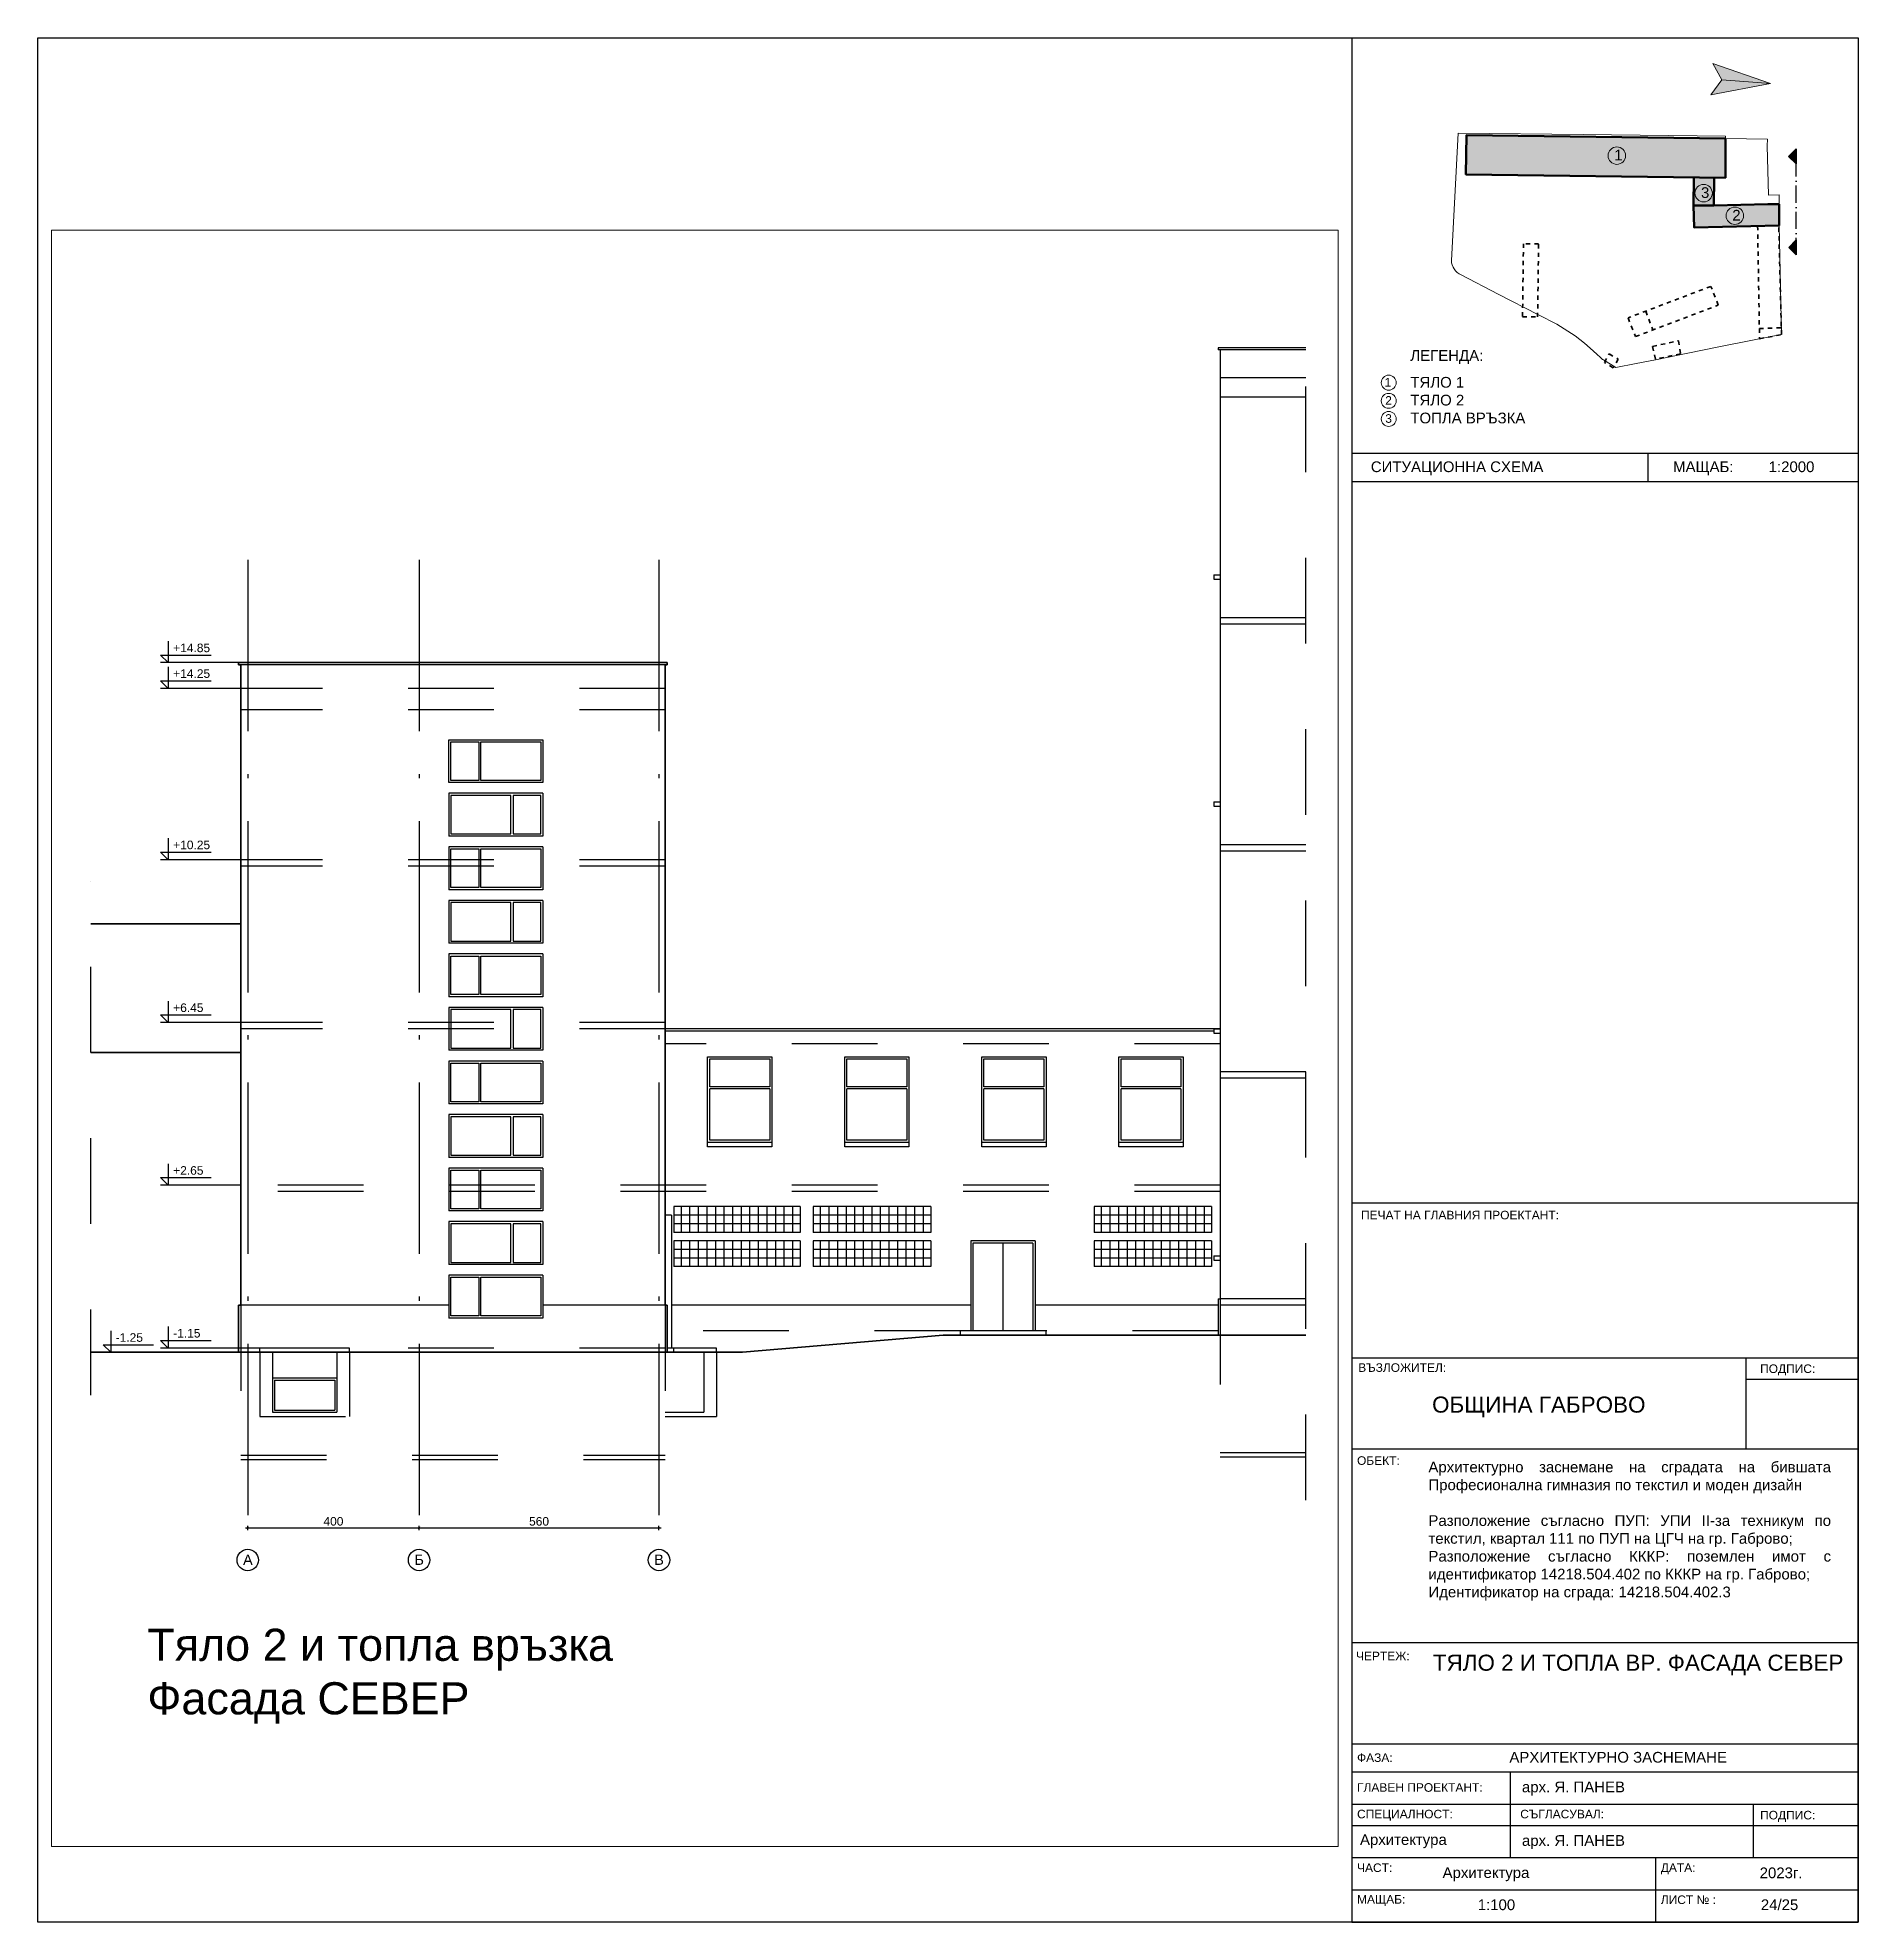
# Paper-space layout 'Т2 ФАС СЕВЕР' of a CAD drawing. Header units: inches. Extents: x 20 to 445, y 5 to 445.
# The model-space entities are those that its viewports show. They can reach past a viewport. Long polylines and large blocks are cut down to what shows.
import ezdxf

# ---------------------------------------------------------------- set-up
doc = ezdxf.new("R2010")
doc.units = ezdxf.units.IN
doc.header["$MEASUREMENT"] = 0
doc.linetypes.add('DashDot', pattern=[0.6, 0.4, -0.1, 0, -0.1])
doc.linetypes.add('Hidden', pattern=[0.4, 0.2, -0.2])
for name, color, linetype, lineweight in [('Линия на разрез', 252, 'DashDot', 25), ('Надписи коти външни', 252, 'Continuous', 25), ('Надписи нива', 252, 'Continuous', 25), ('Надписи Оси', 252, 'Continuous', 25), ('Оси', 252, 'DashDot', 25), ('Ситуация дебела линия', 7, 'Continuous', 70), ('Ситуация имот', 7, 'Continuous', 20), ('Ситуация тънка линия', 7, 'Continuous', 35), ('Фасади Разрези дебело', 7, 'Continuous', 35), ('Фасади Разрези пунктир', 253, 'Hidden', 25), ('Фасади Разрези средно', 252, 'Continuous', 30), ('Фасади Разрези тънко', 253, 'Continuous', 25)]:
    doc.layers.add(name, color=color, linetype=linetype, lineweight=lineweight)
doc.layers.add('Ситуация щрих', color=7, linetype='Continuous', lineweight=18, true_color=0xdbdbdb, transparency=0.25)
doc.styles.add('Arial Regular', font='arial.ttf')
doc.styles.get("Standard").update_dxf_attribs({"font": 'arial.ttf'})
doc.dimstyles.new('Annotative', dxfattribs={"dimscale": 0, "dimtxt": 20, "dimasz": 5, "dimexe": 5, "dimexo": 5, "dimgap": 5, "dimtad": 1, "dimdec": 0, "dimzin": 0, "dimdsep": 46, "dimtxsty": 'Standard', "dimblk": 'ARCHTICK', "dimcen": 5, "dimdle": 5, "dimadec": 0, "dimazin": 0, "dimtfac": 1, "dimtdec": 0, "dimtofl": 0, "dimtmove": 0, "dimatfit": 3, "dimldrblk": 'ARCHTICK', "dimfxl": 5, "dimfxlon": 1, "dimtolj": 1, "dimtzin": 0, "dimarcsym": 1})

# ---------------------------------------------------------------- blocks, each defined once
blk = doc.blocks.new('_ArchTick')
at = {"color": 0, "linetype": 'ByBlock', "const_width": 0.15}
blk.add_lwpolyline([(-0.5, -0.5), (0.5, 0.5)], dxfattribs=at)
blk = doc.blocks.new('*D7075')
at = {"layer": 'Defpoints', "color": 0, "ltscale": 10, "transparency": 16777216}
for p in [(32036.7, 18090.9), (31636.7, 18040.9), (32036.7, 18040.9)]:
    blk.add_point(p, dxfattribs=at)
at = {"layer": 'Надписи коти външни', "color": 0, "lineweight": -2, "ltscale": 10, "transparency": 16777216}
for p, q in [((31631.7, 18090.9), (32041.7, 18090.9)), ((31636.7, 18085.9), (31636.7, 18095.9)), ((32036.7, 18085.9), (32036.7, 18095.9))]:
    blk.add_line(p, q, dxfattribs=at)
at = {"layer": 'Надписи коти външни', "color": 0, "lineweight": -2, "ltscale": 10, "transparency": 16777216, "xscale": 5, "yscale": 5, "zscale": 5, "rotation": 180}
blk.add_blockref('_ArchTick', (31636.7, 18090.9), dxfattribs=at)
at = {"layer": 'Надписи коти външни', "color": 0, "lineweight": -2, "ltscale": 10, "transparency": 16777216, "xscale": 5, "yscale": 5, "zscale": 5}
blk.add_blockref('_ArchTick', (32036.7, 18090.9), dxfattribs=at)
at = {"layer": 'Надписи коти външни', "color": 0, "ltscale": 10, "transparency": 16777216, "insert": (31836.7, 18106.1), "char_height": 20, "attachment_point": 5}
blk.add_mtext('\\A1;400', dxfattribs=at)
blk = doc.blocks.new('*D7076')
at = {"layer": 'Defpoints', "color": 0, "ltscale": 10, "transparency": 16777216}
for p in [(32596.7, 18090.9), (32036.7, 18040.9), (32596.7, 18040.9)]:
    blk.add_point(p, dxfattribs=at)
at = {"layer": 'Надписи коти външни', "color": 0, "lineweight": -2, "ltscale": 10, "transparency": 16777216}
for p, q in [((32031.7, 18090.9), (32601.7, 18090.9)), ((32036.7, 18085.9), (32036.7, 18095.9)), ((32596.7, 18085.9), (32596.7, 18095.9))]:
    blk.add_line(p, q, dxfattribs=at)
at = {"layer": 'Надписи коти външни', "color": 0, "lineweight": -2, "ltscale": 10, "transparency": 16777216, "xscale": 5, "yscale": 5, "zscale": 5, "rotation": 180}
blk.add_blockref('_ArchTick', (32036.7, 18090.9), dxfattribs=at)
at = {"layer": 'Надписи коти външни', "color": 0, "lineweight": -2, "ltscale": 10, "transparency": 16777216, "xscale": 5, "yscale": 5, "zscale": 5}
blk.add_blockref('_ArchTick', (32596.7, 18090.9), dxfattribs=at)
at = {"layer": 'Надписи коти външни', "color": 0, "ltscale": 10, "transparency": 16777216, "insert": (32316.7, 18106.1), "char_height": 20, "attachment_point": 5}
blk.add_mtext('\\A1;560', dxfattribs=at)

msp = doc.modelspace()

# ---------------------------------------------------------------- linework, layer by layer
at = {"layer": 'Надписи нива', "ltscale": 10}
for p, q in [((31450.9, 20160.9), (31450.9, 20110.9)), ((31433.2, 20128.6), (31550.9, 20128.6)), ((31450.9, 20110.9), (31433.2, 20128.6)), ((31433.2, 20068.6), (31550.9, 20068.6)), ((31450.9, 20050.9), (31433.2, 20068.6)), ((31450.9, 20100.9), (31450.9, 20050.9)), ((31433.2, 19668.6), (31550.9, 19668.6)), ((31450.9, 19650.9), (31433.2, 19668.6)), ((31450.9, 19700.9), (31450.9, 19650.9)), ((31450.9, 19320.9), (31450.9, 19270.9)), ((31433.2, 19288.6), (31550.9, 19288.6)), ((31450.9, 19270.9), (31433.2, 19288.6)), ((31450.9, 18940.9), (31450.9, 18890.9)), ((31433.2, 18908.6), (31550.9, 18908.6)), ((31450.9, 18890.9), (31433.2, 18908.6)), ((31316.7, 18550.9), (31316.7, 18500.9)), ((31433.2, 18528.6), (31550.9, 18528.6)), ((31450.9, 18510.9), (31433.2, 18528.6)), ((31450.9, 18560.9), (31450.9, 18510.9)), ((31299, 18518.6), (31416.7, 18518.6)), ((31316.7, 18500.9), (31299, 18518.6))]:
    msp.add_line(p, q, dxfattribs=at)
at = {"layer": 'Надписи нива', "linetype": 'Hidden', "ltscale": 10}
for p, q in [((31620.2, 20110.9), (31433.2, 20110.9)), ((31620.2, 20050.9), (31433.2, 20050.9)), ((31620.2, 19650.9), (31433.2, 19650.9)), ((31620.2, 19270.9), (31433.2, 19270.9)), ((31620.2, 18890.9), (31433.2, 18890.9)), ((31620.2, 18510.9), (31433.2, 18510.9))]:
    msp.add_line(p, q, dxfattribs=at)
at = {"layer": 'Надписи Оси', "ltscale": 50}
for centre in [(31636.7, 18015.9), (32036.7, 18015.9), (32596.7, 18015.9)]:
    msp.add_circle(centre, 25, dxfattribs=at)
at = {"layer": 'Оси', "ltscale": 10}
for p, q in [((31636.7, 20350.9), (31636.7, 18040.9)), ((32036.7, 20350.9), (32036.7, 18040.9)), ((32596.7, 20350.9), (32596.7, 18040.9))]:
    msp.add_line(p, q, dxfattribs=at)
at = {"layer": 'Фасади Разрези дебело', "ltscale": 10, "extrusion": (1.22465e-16, 1, -2.22045e-16)}
for p, q in [((32616, 20110.9), (31615.2, 20110.9)), ((34106.9, 18540.9), (33260.3, 18540.9))]:
    msp.add_line(p, q, dxfattribs=at)
at = {"layer": 'Фасади Разрези дебело', "ltscale": 10}
for p, q in [((31615.2, 20110.9), (31615.2, 20105.9)), ((32616, 20110.9), (32616, 20105.9)), ((31620.2, 20105.9), (31615.2, 20105.9)), ((31620.2, 20105.9), (31620.2, 18610.9)), ((32611, 20105.9), (32611, 18610.9)), ((32611, 20105.9), (32616, 20105.9)), ((31615.2, 18610.9), (31615.2, 18500.9)), ((31620.2, 18610.9), (31615.2, 18610.9)), ((32611, 18610.9), (32616, 18610.9)), ((32616, 18610.9), (32616, 18500.9)), ((32791.6, 18500.9), (33260.3, 18540.9))]:
    msp.add_line(p, q, dxfattribs=at)
at = {"layer": 'Фасади Разрези дебело', "ltscale": 10, "extrusion": (-1.2091e-15, 1, -2.22045e-16)}
for p, q in [((31620.2, 19500.9), (31270.2, 19500.9)), ((31620.2, 19200.9), (31270.2, 19200.9)), ((32791.6, 18500.9), (31270.2, 18500.9))]:
    msp.add_line(p, q, dxfattribs=at)
at = {"layer": 'Фасади Разрези пунктир', "ltscale": 10}
for p, q in [((34106.9, 18155.9), (34106.9, 20945.9)), ((31270.2, 18400.9), (31270.2, 19600.9)), ((33906.9, 18625.9), (33906.9, 18255.9)), ((31620.2, 18610.9), (31620.2, 18250.9)), ((32611, 18610.9), (32611, 18250.9)), ((31664.5, 18500.9), (31664.5, 18350.9)), ((31694.2, 18500.9), (31694.2, 18360.9)), ((31844.8, 18500.9), (31844.8, 18360.9)), ((31874.5, 18500.9), (31874.5, 18350.9)), ((32701, 18500.9), (32701, 18360.9)), ((32730.7, 18500.9), (32730.7, 18350.9)), ((31699.2, 18435.9), (31699.2, 18365.9)), ((31839.8, 18435.9), (31839.8, 18365.9))]:
    msp.add_line(p, q, dxfattribs=at)
at = {"layer": 'Фасади Разрези пунктир', "ltscale": 10, "extrusion": (-1.2091e-15, 1, -2.22045e-16)}
for p, q in [((34106.9, 20775.9), (33906.9, 20775.9)), ((34106.9, 20730.9), (33906.9, 20730.9)), ((34106.9, 20215.9), (33906.9, 20215.9)), ((34106.9, 20200.9), (33906.9, 20200.9)), ((34106.9, 19685.9), (33906.9, 19685.9)), ((34106.9, 19670.9), (33906.9, 19670.9)), ((34106.9, 19155.9), (33906.9, 19155.9)), ((34106.9, 19140.9), (33906.9, 19140.9)), ((34106.9, 18625.9), (33906.9, 18625.9)), ((34106.9, 18610.9), (33906.9, 18610.9)), ((34106.9, 18265.9), (33906.9, 18265.9)), ((34106.9, 18255.9), (33906.9, 18255.9))]:
    msp.add_line(p, q, dxfattribs=at)
at = {"layer": 'Фасади Разрези пунктир', "ltscale": 10, "extrusion": (1.22465e-16, 1, -2.22045e-16)}
for p, q in [((32611, 20050.9), (31620.2, 20050.9)), ((32611, 20000.9), (31620.2, 20000.9)), ((32611, 19650.9), (31620.2, 19650.9)), ((32611, 19635.9), (31620.2, 19635.9)), ((32611, 19270.9), (31620.2, 19270.9)), ((32611, 19255.9), (31620.2, 19255.9)), ((33906.9, 19220.9), (32611, 19220.9)), ((33906.9, 18890.9), (31620.2, 18890.9)), ((33906.9, 18875.9), (31620.2, 18875.9)), ((33299.5, 18550.9), (32616, 18550.9)), ((33901.9, 18550.9), (33499.5, 18550.9)), ((31664.5, 18510.9), (31620.2, 18510.9)), ((32611, 18510.9), (31874.5, 18510.9))]:
    msp.add_line(p, q, dxfattribs=at)
at = {"layer": 'Фасади Разрези пунктир', "ltscale": 10, "extrusion": (7.84095e-16, 1, -2.22045e-16)}
for p, q in [((31694.2, 18440.9), (31844.8, 18440.9)), ((31699.2, 18435.9), (31839.8, 18435.9)), ((31664.5, 18350.9), (31874.5, 18350.9)), ((31694.2, 18360.9), (31844.8, 18360.9)), ((31699.2, 18365.9), (31839.8, 18365.9)), ((32611, 18360.9), (32701, 18360.9)), ((32611, 18350.9), (32730.7, 18350.9))]:
    msp.add_line(p, q, dxfattribs=at)
at = {"layer": 'Фасади Разрези пунктир', "ltscale": 10, "extrusion": (-1.22465e-16, 1, -2.22045e-16)}
for p, q in [((31620.2, 18260.9), (32611, 18260.9)), ((31620.2, 18250.9), (32611, 18250.9))]:
    msp.add_line(p, q, dxfattribs=at)
at = {"layer": 'Фасади Разрези средно', "ltscale": 10, "extrusion": (-1.2091e-15, 1, -2.22045e-16)}
for p, q in [((34106.9, 20845.9), (33901.9, 20845.9)), ((32626, 18820.9), (32611, 18820.9))]:
    msp.add_line(p, q, dxfattribs=at)
at = {"layer": 'Фасади Разрези средно', "ltscale": 10}
for p, q in [((33901.9, 20845.9), (33901.9, 20840.9)), ((33906.9, 20840.9), (33901.9, 20840.9)), ((33906.9, 20840.9), (33906.9, 18625.9)), ((32626, 18820.9), (32626, 18510.9)), ((33901.9, 18625.9), (33901.9, 18540.9)), ((33901.9, 18625.9), (33906.9, 18625.9))]:
    msp.add_line(p, q, dxfattribs=at)
at = {"layer": 'Фасади Разрези средно', "ltscale": 10, "extrusion": (1.22465e-16, 1, -2.22045e-16)}
msp.add_line((33906.9, 19255.9), (32611, 19255.9), dxfattribs=at)
at = {"layer": 'Фасади Разрези тънко', "ltscale": 10, "extrusion": (-1.2091e-15, 1, -2.22045e-16)}
for p, q in [((34106.9, 20840.9), (33906.9, 20840.9)), ((32926.3, 18840.9), (32631.3, 18840.9)), ((33231.3, 18840.9), (32956.3, 18840.9)), ((33886.9, 18840.9), (33612.3, 18840.9)), ((32926.3, 18820.9), (32631.3, 18820.9)), ((32926.3, 18800.9), (32631.3, 18800.9)), ((33231.3, 18820.9), (32956.3, 18820.9)), ((33231.3, 18800.9), (32956.3, 18800.9)), ((33886.9, 18820.9), (33612.3, 18820.9)), ((33886.9, 18800.9), (33612.3, 18800.9)), ((32926.3, 18780.9), (32631.3, 18780.9)), ((32926.3, 18760.9), (32631.3, 18760.9)), ((33231.3, 18780.9), (32956.3, 18780.9)), ((33231.3, 18760.9), (32956.3, 18760.9)), ((33474.5, 18760.9), (33324.5, 18760.9)), ((33469.5, 18755.9), (33329.5, 18755.9)), ((33886.9, 18780.9), (33612.3, 18780.9)), ((33886.9, 18760.9), (33612.3, 18760.9)), ((32926.3, 18740.9), (32631.3, 18740.9)), ((32926.3, 18720.9), (32631.3, 18720.9)), ((32926.3, 18700.9), (32631.3, 18700.9)), ((33231.3, 18740.9), (32956.3, 18740.9)), ((33231.3, 18720.9), (32956.3, 18720.9)), ((33231.3, 18700.9), (32956.3, 18700.9)), ((33886.9, 18740.9), (33612.3, 18740.9)), ((33886.9, 18720.9), (33612.3, 18720.9)), ((33886.9, 18700.9), (33612.3, 18700.9)), ((32105.9, 18610.9), (31620.2, 18610.9)), ((32611, 18610.9), (32325.9, 18610.9)), ((33324.5, 18610.9), (32626, 18610.9)), ((33901.9, 18610.9), (33474.5, 18610.9)), ((33499.5, 18550.9), (33299.5, 18550.9)), ((31874.5, 18510.9), (31664.5, 18510.9)), ((32730.7, 18510.9), (32616, 18510.9))]:
    msp.add_line(p, q, dxfattribs=at)
at = {"layer": 'Фасади Разрези тънко', "ltscale": 10, "extrusion": (-1.7544e-13, 1, -2.22045e-16)}
for p, q in [((33891.9, 20315.9), (33906.9, 20315.9)), ((33891.9, 20305.9), (33906.9, 20305.9)), ((33891.9, 19785.9), (33906.9, 19785.9)), ((33891.9, 19775.9), (33906.9, 19775.9)), ((33891.9, 19255.9), (33906.9, 19255.9)), ((33891.9, 19245.9), (33906.9, 19245.9)), ((33891.9, 18725.9), (33906.9, 18725.9)), ((33891.9, 18715.9), (33906.9, 18715.9))]:
    msp.add_line(p, q, dxfattribs=at)
at = {"layer": 'Фасади Разрези тънко', "ltscale": 10}
for p, q in [((33891.9, 20315.9), (33891.9, 20305.9)), ((32105.9, 19805.9), (32105.9, 19705.9)), ((32325.9, 19805.9), (32325.9, 19705.9)), ((33891.9, 19785.9), (33891.9, 19775.9)), ((32105.9, 19680.9), (32105.9, 19580.9)), ((32325.9, 19680.9), (32325.9, 19580.9)), ((32105.9, 19555.9), (32105.9, 19455.9)), ((32325.9, 19555.9), (32325.9, 19455.9)), ((32105.9, 19430.9), (32105.9, 19330.9)), ((32325.9, 19430.9), (32325.9, 19330.9)), ((32105.9, 19305.9), (32105.9, 19205.9)), ((32325.9, 19305.9), (32325.9, 19205.9)), ((33891.9, 19255.9), (33891.9, 19245.9)), ((32710.3, 19190.9), (32860.3, 19190.9)), ((32710.3, 18990.9), (32710.3, 19190.9)), ((32715.3, 19185.9), (32855.3, 19185.9)), ((32715.3, 19120.9), (32715.3, 19185.9)), ((32855.3, 19185.9), (32855.3, 19120.9)), ((32860.3, 19190.9), (32860.3, 18990.9)), ((33030.3, 19190.9), (33180.3, 19190.9)), ((33030.3, 18990.9), (33030.3, 19190.9)), ((33035.3, 19185.9), (33175.3, 19185.9)), ((33035.3, 19120.9), (33035.3, 19185.9)), ((33175.3, 19185.9), (33175.3, 19120.9)), ((33180.3, 19190.9), (33180.3, 18990.9)), ((33350.3, 19190.9), (33500.3, 19190.9)), ((33350.3, 18990.9), (33350.3, 19190.9)), ((33355.3, 19185.9), (33495.3, 19185.9)), ((33355.3, 19120.9), (33355.3, 19185.9)), ((33495.3, 19185.9), (33495.3, 19120.9)), ((33500.3, 19190.9), (33500.3, 18990.9)), ((33670.3, 19190.9), (33820.3, 19190.9)), ((33670.3, 18990.9), (33670.3, 19190.9)), ((33675.3, 19185.9), (33815.3, 19185.9)), ((33675.3, 19120.9), (33675.3, 19185.9)), ((33815.3, 19185.9), (33815.3, 19120.9)), ((33820.3, 19190.9), (33820.3, 18990.9)), ((32105.9, 19180.9), (32105.9, 19080.9)), ((32325.9, 19180.9), (32325.9, 19080.9)), ((32855.3, 19120.9), (32715.3, 19120.9)), ((32855.3, 19115.9), (32715.3, 19115.9)), ((32715.3, 18995.9), (32715.3, 19115.9)), ((32855.3, 19115.9), (32855.3, 18995.9)), ((33175.3, 19120.9), (33035.3, 19120.9)), ((33175.3, 19115.9), (33035.3, 19115.9)), ((33035.3, 18995.9), (33035.3, 19115.9)), ((33175.3, 19115.9), (33175.3, 18995.9)), ((33495.3, 19120.9), (33355.3, 19120.9)), ((33495.3, 19115.9), (33355.3, 19115.9)), ((33355.3, 18995.9), (33355.3, 19115.9)), ((33495.3, 19115.9), (33495.3, 18995.9)), ((33815.3, 19120.9), (33675.3, 19120.9)), ((33815.3, 19115.9), (33675.3, 19115.9)), ((33675.3, 18995.9), (33675.3, 19115.9)), ((33815.3, 19115.9), (33815.3, 18995.9)), ((32105.9, 19055.9), (32105.9, 18955.9)), ((32325.9, 19055.9), (32325.9, 18955.9)), ((32860.3, 18990.9), (32710.3, 18990.9)), ((32710.3, 18980.9), (32710.3, 18990.9)), ((32860.3, 18980.9), (32710.3, 18980.9)), ((32855.3, 18995.9), (32715.3, 18995.9)), ((32860.3, 18990.9), (32860.3, 18980.9)), ((33180.3, 18990.9), (33030.3, 18990.9)), ((33030.3, 18980.9), (33030.3, 18990.9)), ((33180.3, 18980.9), (33030.3, 18980.9)), ((33175.3, 18995.9), (33035.3, 18995.9)), ((33180.3, 18990.9), (33180.3, 18980.9)), ((33500.3, 18990.9), (33350.3, 18990.9)), ((33350.3, 18980.9), (33350.3, 18990.9)), ((33500.3, 18980.9), (33350.3, 18980.9)), ((33495.3, 18995.9), (33355.3, 18995.9)), ((33500.3, 18990.9), (33500.3, 18980.9)), ((33820.3, 18990.9), (33670.3, 18990.9)), ((33670.3, 18980.9), (33670.3, 18990.9)), ((33820.3, 18980.9), (33670.3, 18980.9)), ((33815.3, 18995.9), (33675.3, 18995.9)), ((33820.3, 18990.9), (33820.3, 18980.9)), ((32105.9, 18930.9), (32105.9, 18830.9)), ((32325.9, 18930.9), (32325.9, 18830.9)), ((32631.3, 18840.9), (32631.3, 18780.9)), ((32648.3, 18840.9), (32648.3, 18780.9)), ((32668.3, 18840.9), (32668.3, 18780.9)), ((32688.3, 18840.9), (32688.3, 18780.9)), ((32708.3, 18840.9), (32708.3, 18780.9)), ((32728.3, 18840.9), (32728.3, 18780.9)), ((32748.3, 18840.9), (32748.3, 18780.9)), ((32768.3, 18840.9), (32768.3, 18780.9)), ((32788.3, 18840.9), (32788.3, 18780.9)), ((32808.3, 18840.9), (32808.3, 18780.9)), ((32828.3, 18840.9), (32828.3, 18780.9)), ((32848.3, 18840.9), (32848.3, 18780.9)), ((32868.3, 18840.9), (32868.3, 18780.9)), ((32888.3, 18840.9), (32888.3, 18780.9)), ((32908.3, 18840.9), (32908.3, 18780.9)), ((32926.3, 18840.9), (32926.3, 18780.9)), ((32956.3, 18840.9), (32956.3, 18780.9)), ((32973.3, 18840.9), (32973.3, 18780.9)), ((32993.3, 18840.9), (32993.3, 18780.9)), ((33013.3, 18840.9), (33013.3, 18780.9)), ((33033.3, 18840.9), (33033.3, 18780.9)), ((33053.3, 18840.9), (33053.3, 18780.9)), ((33073.3, 18840.9), (33073.3, 18780.9)), ((33093.3, 18840.9), (33093.3, 18780.9)), ((33113.3, 18840.9), (33113.3, 18780.9)), ((33133.3, 18840.9), (33133.3, 18780.9)), ((33153.3, 18840.9), (33153.3, 18780.9)), ((33173.3, 18840.9), (33173.3, 18780.9)), ((33193.3, 18840.9), (33193.3, 18780.9)), ((33213.3, 18840.9), (33213.3, 18780.9)), ((33231.3, 18840.9), (33231.3, 18780.9)), ((33612.3, 18840.9), (33612.3, 18780.9)), ((33629.3, 18840.9), (33629.3, 18780.9)), ((33649.3, 18840.9), (33649.3, 18780.9)), ((33669.3, 18840.9), (33669.3, 18780.9)), ((33689.3, 18840.9), (33689.3, 18780.9)), ((33709.3, 18840.9), (33709.3, 18780.9)), ((33729.3, 18840.9), (33729.3, 18780.9)), ((33749.3, 18840.9), (33749.3, 18780.9)), ((33769.3, 18840.9), (33769.3, 18780.9)), ((33789.3, 18840.9), (33789.3, 18780.9)), ((33809.3, 18840.9), (33809.3, 18780.9)), ((33829.3, 18840.9), (33829.3, 18780.9)), ((33849.3, 18840.9), (33849.3, 18780.9)), ((33869.3, 18840.9), (33869.3, 18780.9)), ((33886.9, 18840.9), (33886.9, 18780.9)), ((32105.9, 18805.9), (32105.9, 18705.9)), ((32325.9, 18805.9), (32325.9, 18705.9)), ((32631.3, 18760.9), (32631.3, 18700.9)), ((32648.3, 18760.9), (32648.3, 18700.9)), ((32668.3, 18760.9), (32668.3, 18700.9)), ((32688.3, 18760.9), (32688.3, 18700.9)), ((32708.3, 18760.9), (32708.3, 18700.9)), ((32728.3, 18760.9), (32728.3, 18700.9)), ((32748.3, 18760.9), (32748.3, 18700.9)), ((32768.3, 18760.9), (32768.3, 18700.9)), ((32788.3, 18760.9), (32788.3, 18700.9)), ((32808.3, 18760.9), (32808.3, 18700.9)), ((32828.3, 18760.9), (32828.3, 18700.9)), ((32848.3, 18760.9), (32848.3, 18700.9)), ((32868.3, 18760.9), (32868.3, 18700.9)), ((32888.3, 18760.9), (32888.3, 18700.9)), ((32908.3, 18760.9), (32908.3, 18700.9)), ((32926.3, 18760.9), (32926.3, 18700.9)), ((32956.3, 18760.9), (32956.3, 18700.9)), ((32973.3, 18760.9), (32973.3, 18700.9)), ((32993.3, 18760.9), (32993.3, 18700.9)), ((33013.3, 18760.9), (33013.3, 18700.9)), ((33033.3, 18760.9), (33033.3, 18700.9)), ((33053.3, 18760.9), (33053.3, 18700.9)), ((33073.3, 18760.9), (33073.3, 18700.9)), ((33093.3, 18760.9), (33093.3, 18700.9)), ((33113.3, 18760.9), (33113.3, 18700.9)), ((33133.3, 18760.9), (33133.3, 18700.9)), ((33153.3, 18760.9), (33153.3, 18700.9)), ((33173.3, 18760.9), (33173.3, 18700.9)), ((33193.3, 18760.9), (33193.3, 18700.9)), ((33213.3, 18760.9), (33213.3, 18700.9)), ((33231.3, 18760.9), (33231.3, 18700.9)), ((33324.5, 18760.9), (33324.5, 18550.9)), ((33329.5, 18755.9), (33329.5, 18550.9)), ((33399.5, 18755.9), (33399.5, 18550.9)), ((33469.5, 18755.9), (33469.5, 18550.9)), ((33474.5, 18760.9), (33474.5, 18550.9)), ((33612.3, 18760.9), (33612.3, 18700.9)), ((33629.3, 18760.9), (33629.3, 18700.9)), ((33649.3, 18760.9), (33649.3, 18700.9)), ((33669.3, 18760.9), (33669.3, 18700.9)), ((33689.3, 18760.9), (33689.3, 18700.9)), ((33709.3, 18760.9), (33709.3, 18700.9)), ((33729.3, 18760.9), (33729.3, 18700.9)), ((33749.3, 18760.9), (33749.3, 18700.9)), ((33769.3, 18760.9), (33769.3, 18700.9)), ((33789.3, 18760.9), (33789.3, 18700.9)), ((33809.3, 18760.9), (33809.3, 18700.9)), ((33829.3, 18760.9), (33829.3, 18700.9)), ((33849.3, 18760.9), (33849.3, 18700.9)), ((33869.3, 18760.9), (33869.3, 18700.9)), ((33886.9, 18760.9), (33886.9, 18700.9)), ((33891.9, 18725.9), (33891.9, 18715.9)), ((32105.9, 18680.9), (32105.9, 18580.9)), ((32325.9, 18680.9), (32325.9, 18580.9)), ((33299.5, 18550.9), (33299.5, 18540.9)), ((33499.5, 18550.9), (33499.5, 18540.9)), ((31664.5, 18500.9), (31664.5, 18510.9)), ((31874.5, 18500.9), (31874.5, 18510.9)), ((32631, 18500.9), (32631, 18510.9)), ((32730.7, 18500.9), (32730.7, 18510.9))]:
    msp.add_line(p, q, dxfattribs=at)
at = {"layer": 'Фасади Разрези тънко', "ltscale": 10, "extrusion": (1.22465e-16, 1, -2.22045e-16)}
for p, q in [((32611, 20105.9), (31620.2, 20105.9)), ((32325.9, 19805.9), (32105.9, 19805.9)), ((32325.9, 19705.9), (32105.9, 19705.9)), ((32325.9, 19680.9), (32105.9, 19680.9)), ((32325.9, 19580.9), (32105.9, 19580.9)), ((32325.9, 19555.9), (32105.9, 19555.9)), ((32325.9, 19455.9), (32105.9, 19455.9)), ((32325.9, 19430.9), (32105.9, 19430.9)), ((32325.9, 19330.9), (32105.9, 19330.9)), ((32325.9, 19305.9), (32105.9, 19305.9)), ((33891.9, 19250.9), (32611, 19250.9)), ((32325.9, 19205.9), (32105.9, 19205.9)), ((32325.9, 19180.9), (32105.9, 19180.9)), ((32325.9, 19080.9), (32105.9, 19080.9)), ((32325.9, 19055.9), (32105.9, 19055.9)), ((32325.9, 18955.9), (32105.9, 18955.9)), ((32325.9, 18930.9), (32105.9, 18930.9)), ((32325.9, 18830.9), (32105.9, 18830.9)), ((32325.9, 18805.9), (32105.9, 18805.9)), ((32325.9, 18705.9), (32105.9, 18705.9)), ((32325.9, 18680.9), (32105.9, 18680.9)), ((32325.9, 18580.9), (32105.9, 18580.9))]:
    msp.add_line(p, q, dxfattribs=at)
at = {"layer": 'Фасади Разрези тънко', "ltscale": 10}
for points in [[(32325.9, 19830.9, 0), (32105.9, 19830.9, 0), (32105.9, 19930.9, 0), (32325.9, 19930.9, 0)], [(32110.9, 19835.9, 0), (32110.9, 19925.9, 0), (32175.9, 19925.9, 0), (32175.9, 19835.9, 0)], [(32320.9, 19835.9, 0), (32180.9, 19835.9, 0), (32180.9, 19925.9, 0), (32320.9, 19925.9, 0)], [(32110.9, 19710.9, 0), (32250.9, 19710.9, 0), (32250.9, 19800.9, 0), (32110.9, 19800.9, 0)], [(32320.9, 19710.9, 0), (32320.9, 19800.9, 0), (32255.9, 19800.9, 0), (32255.9, 19710.9, 0)], [(32110.9, 19585.9, 0), (32110.9, 19675.9, 0), (32175.9, 19675.9, 0), (32175.9, 19585.9, 0)], [(32320.9, 19585.9, 0), (32180.9, 19585.9, 0), (32180.9, 19675.9, 0), (32320.9, 19675.9, 0)], [(32110.9, 19460.9, 0), (32250.9, 19460.9, 0), (32250.9, 19550.9, 0), (32110.9, 19550.9, 0)], [(32320.9, 19460.9, 0), (32320.9, 19550.9, 0), (32255.9, 19550.9, 0), (32255.9, 19460.9, 0)], [(32110.9, 19335.9, 0), (32110.9, 19425.9, 0), (32175.9, 19425.9, 0), (32175.9, 19335.9, 0)], [(32320.9, 19335.9, 0), (32180.9, 19335.9, 0), (32180.9, 19425.9, 0), (32320.9, 19425.9, 0)], [(32110.9, 19210.9, 0), (32250.9, 19210.9, 0), (32250.9, 19300.9, 0), (32110.9, 19300.9, 0)], [(32320.9, 19210.9, 0), (32320.9, 19300.9, 0), (32255.9, 19300.9, 0), (32255.9, 19210.9, 0)], [(32110.9, 19085.9, 0), (32110.9, 19175.9, 0), (32175.9, 19175.9, 0), (32175.9, 19085.9, 0)], [(32320.9, 19085.9, 0), (32180.9, 19085.9, 0), (32180.9, 19175.9, 0), (32320.9, 19175.9, 0)], [(32110.9, 18960.9, 0), (32250.9, 18960.9, 0), (32250.9, 19050.9, 0), (32110.9, 19050.9, 0)], [(32320.9, 18960.9, 0), (32320.9, 19050.9, 0), (32255.9, 19050.9, 0), (32255.9, 18960.9, 0)], [(32110.9, 18835.9, 0), (32110.9, 18925.9, 0), (32175.9, 18925.9, 0), (32175.9, 18835.9, 0)], [(32320.9, 18835.9, 0), (32180.9, 18835.9, 0), (32180.9, 18925.9, 0), (32320.9, 18925.9, 0)], [(32110.9, 18710.9, 0), (32250.9, 18710.9, 0), (32250.9, 18800.9, 0), (32110.9, 18800.9, 0)], [(32320.9, 18710.9, 0), (32320.9, 18800.9, 0), (32255.9, 18800.9, 0), (32255.9, 18710.9, 0)], [(32110.9, 18585.9, 0), (32110.9, 18675.9, 0), (32175.9, 18675.9, 0), (32175.9, 18585.9, 0)], [(32320.9, 18585.9, 0), (32180.9, 18585.9, 0), (32180.9, 18675.9, 0), (32320.9, 18675.9, 0)]]:
    msp.add_polyline3d(points, close=True, dxfattribs=at)

# ---------------------------------------------------------------- texts
at = {"ltscale": 10, "insert": (32010.3, 17855.6), "char_height": 75, "width": 1216.339, "attachment_point": 2, "style": 'Arial Regular'}
msp.add_mtext('\\pxql;Тяло 2 и топла връзка\\PФасада СЕВЕР', dxfattribs=at)
at = {"layer": 'Надписи нива', "ltscale": 10, "char_height": 20, "width": 180.489, "attachment_point": 1, "style": 'Arial Regular'}
for s, insert in [('+14.85', (31462.6, 20155.4)), ('+14.25', (31462.6, 20095.4)), ('+10.25', (31462.6, 19695.4)), ('+6.45', (31462.6, 19315.4)), ('+2.65', (31462.6, 18935.4)), ('-1.25', (31328.3, 18545.4)), ('-1.15', (31462.6, 18555.4))]:
    msp.add_mtext(s, dxfattribs=dict(at, insert=insert))
at = {"layer": 'Надписи Оси', "ltscale": 100, "char_height": 24, "width": 27.213, "attachment_point": 1, "style": 'Arial Regular'}
for s, insert in [('\\pxqc;А', (31623.3, 18028.6)), ('\\pxqc;Б', (32023.3, 18028.6)), ('\\pxqc;В', (32583.3, 18028.6))]:
    msp.add_mtext(s, dxfattribs=dict(at, insert=insert))

# ---------------------------------------------------------------- dimensions: what is measured, and where the dimension line sits
at = {"layer": 'Надписи коти външни', "ltscale": 10}
for p1, p2, picture, middle in [((31636.7, 18040.9), (32036.7, 18040.9), '*D7075', (31836.7, 18106.1)), ((32036.7, 18040.9), (32596.7, 18040.9), '*D7076', (32316.7, 18106.1))]:
    dim = msp.add_aligned_dim(p1=p1, p2=p2, distance=50, dimstyle='Annotative', override={"dimscale": 0, "dimtix": 0, "dimtofl": 0, "dimtmove": 0, "dimatfit": 3}, dxfattribs=at)
    dim.commit()
    dim.dimension.update_dxf_attribs({"geometry": picture, "text_midpoint": middle})

psp = doc.layouts.new('Т2 ФАС СЕВЕР')

# ---------------------------------------------------------------- hatches: boundary and pattern name
at = {"layer": 'Оси', "ltscale": 10}
h = psp.add_hatch(color=256, dxfattribs=at)
h.dxf.hatch_style = 1
h.paths.add_polyline_path([(430.48, 419.07), (428.71, 417.3), (430.49, 415.53)])
h = psp.add_hatch(color=256, dxfattribs=at)
h.dxf.hatch_style = 1
h.paths.add_polyline_path([(430.53, 397.82), (428.77, 396.04), (430.54, 394.28)])
at = {"layer": 'Ситуация дебела линия', "ltscale": 50}
h = psp.add_hatch(color=256, dxfattribs=at)
h.dxf.hatch_style = 1
h.paths.add_polyline_path([(424.5, 434.35), (411.09, 439.02), (413.12, 435.19)])
h = psp.add_hatch(color=256, dxfattribs=at)
h.dxf.hatch_style = 1
h.paths.add_polyline_path([(424.5, 434.35), (413.12, 435.19), (410.55, 431.69)])
at = {"layer": 'Ситуация щрих', "ltscale": 50}
h = psp.add_hatch(color=256, dxfattribs=at)
h.dxf.hatch_style = 1
h.paths.add_polyline_path([(414, 421.47), (353.52, 422.24), (353.42, 413.1), (414, 412.29)])
h.paths.add_polyline_path([(411.39, 412.32), (406.64, 412.39), (406.55, 405.81), (411.3, 405.86)])
h.paths.add_polyline_path([(426.51, 406.13), (423.92, 406.15), (411.3, 405.86), (406.55, 405.81), (406.67, 400.7), (426.52, 401.18)])

# ---------------------------------------------------------------- linework, layer by layer
for p, q in [((326.74, 445.01), (326.74, 5.03)), ((444.99, 347.92), (326.74, 347.92)), ((395.86, 347.92), (395.86, 341.33)), ((444.99, 341.33), (326.74, 341.33)), ((444.99, 172.93), (326.74, 172.93)), ((444.99, 5.03), (444.99, 172.93)), ((444.99, 136.76), (326.74, 136.76)), ((418.73, 136.76), (418.73, 115.51)), ((444.99, 131.76), (418.73, 131.76)), ((444.99, 115.51), (326.74, 115.51)), ((444.99, 70.29), (326.74, 70.29)), ((444.99, 46.63), (326.74, 46.63)), ((444.99, 40.05), (326.74, 40.05)), ((363.73, 40.05), (363.73, 20.05)), ((444.99, 32.55), (326.74, 32.55)), ((420.45, 32.55), (420.45, 20.05)), ((444.99, 27.55), (326.74, 27.55)), ((444.99, 20.05), (326.74, 20.05)), ((444.99, 20.05), (326.74, 20.05)), ((397.65, 20.05), (397.65, 5.03)), ((444.99, 12.55), (326.74, 12.55)), ((326.74, 5.03), (444.99, 5.03))]:
    psp.add_line(p, q)
at = {"ltscale": 50}
psp.add_lwpolyline([(19.99, 445.01), (445.01, 445.01), (444.99, 5.03), (19.99, 5.07)], close=True, dxfattribs=at)
at = {"layer": 'Линия на разрез', "ltscale": 10}
psp.add_line((430.54, 394.28), (430.48, 419.07), dxfattribs=at)
at = {"layer": 'Оси', "ltscale": 10}
for p, q in [((428.71, 417.3), (430.48, 419.07)), ((430.48, 419.07), (430.49, 415.53)), ((430.49, 415.53), (428.71, 417.3)), ((428.77, 396.04), (430.53, 397.82)), ((430.54, 394.28), (428.77, 396.04)), ((430.53, 397.82), (430.54, 394.28))]:
    psp.add_line(p, q, dxfattribs=at)
at = {"layer": 'Ситуация дебела линия', "lineweight": 9, "ltscale": 50}
psp.add_line((413.12, 435.19), (424.5, 434.35), dxfattribs=at)
psp.add_lwpolyline([(424.5, 434.35), (410.55, 431.69), (413.12, 435.19), (411.09, 439.02)], close=True, dxfattribs=at)
at = {"layer": 'Ситуация дебела линия', "ltscale": 5}
for points in [[(414, 421.47), (353.52, 422.24), (353.42, 413.1), (414, 412.29), (414, 421.47)], [(406.55, 405.81), (406.64, 412.39)], [(411.3, 405.86), (411.39, 412.32)], [(406.55, 405.81), (406.67, 400.7), (426.52, 401.18), (426.51, 406.13), (423.92, 406.15), (411.3, 405.86), (406.55, 405.81)]]:
    psp.add_lwpolyline(points, dxfattribs=at)
at = {"layer": 'Ситуация дебела линия', "lineweight": 15, "ltscale": 50}
for centre, radius in [((388.65, 417.48), 2.04), ((408.9, 408.72), 2.04), ((416.2, 403.44), 2.04), ((335.39, 364.47), 1.75), ((335.39, 360.23), 1.75), ((335.39, 356), 1.75)]:
    psp.add_circle(centre, radius, dxfattribs=at)
at = {"layer": 'Ситуация имот', "ltscale": 5}
psp.add_lwpolyline([(423.79, 421.32), (414, 421.47), (414.01, 422), (380.75, 422.41), (351.62, 422.71), (350.02, 393, 0.279322), (352.27, 389.65), (360.97, 385.16), (370.36, 380.32), (374.64, 378.15), (378.91, 375.39), (381.12, 373.68), (382.45, 372.52), (383.98, 371.15), (384.81, 370.33, 0.047912), (385.49, 369.78), (388.43, 368.04), (393.13, 368.92), (397.69, 369.77), (404.79, 371.29), (412.87, 372.91), (419.52, 374.23), (424.7, 375.25), (427.07, 375.7), (426.52, 401.18), (426.5, 408.31), (424.03, 408.23), (423.75, 419.79), (423.79, 421.32)], format="xyb", dxfattribs=at)
at = {"layer": 'Ситуация тънка линия', "linetype": 'Hidden', "ltscale": 5}
for points in [[(421.51, 401.06), (421.92, 377.12), (427.01, 377.28)], [(421.97, 374.72), (427.07, 375.7), (426.44, 401.18)], [(412.32, 382.56), (410.62, 386.95), (391.26, 379.58), (392.98, 375.23), (412.32, 382.56)], [(395.38, 381.14), (397.04, 376.77)], [(421.92, 377.12), (421.97, 374.72)]]:
    psp.add_lwpolyline(points, dxfattribs=at)
for points in [[(370.39, 396.91), (366.85, 396.91), (366.62, 379.83), (370.14, 379.81)], [(396.97, 372.91), (403.04, 374.27), (403.5, 371.21), (397.65, 369.97)], [(385.73, 369.21), (386.87, 371.19), (388.96, 369.99), (387.8, 367.97)]]:
    psp.add_lwpolyline(points, close=True, dxfattribs=at)

# ---------------------------------------------------------------- texts
at = {"attachment_point": 1}
for s, insert, char_height, width in [('{\\C256;\\c0;1}', (388.04, 418.86), 2.5, 2.3512), ('{\\C256;\\c0;3}', (408.29, 410.09), 2.5, 2.3512), ('{\\C256;\\c0;2}', (415.59, 404.81), 2.5, 2.3512), ('\\pxsm1.5;{\\C256;\\c0;ЛЕГЕНДА:\\P\\psm1;ТЯЛО 1\\PТЯЛО 2\\P\\psm1.5;ТОПЛА ВРЪЗКА}', (340.44, 372.06), 2.5, 104.1364), ('\\pxqc;{\\C256;\\c0;1}', (333.73, 365.57), 2, 2.9389), ('\\pxqc;{\\C256;\\c0;2}', (333.88, 361.33), 2, 2.9389), ('\\pxqc;{\\C256;\\c0;3}', (333.88, 357.1), 2, 2.9389), ('СИТУАЦИОННА СХЕМА', (331.21, 346.09), 2.5, 70.9204), ('МАЩАБ:', (401.78, 346.09), 2.5, 50.9509), ('1:2000', (424.09, 346.09), 2.5, 50.9509), ('ПЕЧАТ НА ГЛАВНИЯ ПРОЕКТАНТ:', (328.91, 171.14), 2, 50.1152), ('{\\fArial|b0|i0|c204|p34;ВЪЗЛОЖИТЕЛ}:', (328.27, 135.54), 2, 39.9093), ('{\\fArial|b0|i0|c204|p34;ПОДПИС:}', (422.09, 135.27), 2, 39.9093), ('ОБЩИНА ГАБРОВО', (345.51, 127.77), 3.75, 99.9482), ('ОБЕКТ:', (327.99, 113.83), 2, 39.9093), ('\\pxqj;{\\C256;\\c0;Архитектурно заснемане на сградата на бившата Професионална гимназия по текстил и моден дизайн\\P\\PРазположение съгласно ПУП: УПИ II-за техникум по текстил, квартал 111 по ПУП на ЦГЧ на гр. Габрово;\\PРазположение съгласно КККР: поземлен имот с идентификатор 14218.504.402 по КККР на гр. Габрово;\\PИдентификатор на сграда: 14218.504.402.3}', (344.66, 112.58), 2.5, 93.7065), ('{\\fArial|b0|i0|c204|p34;ЧЕРТЕЖ}:', (327.75, 68.2), 2, 39.9093), ('ТЯЛО 2 И ТОПЛА ВР. ФАСАДА СЕВЕР', (345.68, 67.51), 3.75, 103.8157), ('{\\fArial|b0|i0|c204|p34;ФАЗА}:', (327.99, 44.47), 2, 39.9093), ('АРХИТЕКТУРНО ЗАСНЕМАНЕ', (363.56, 44.81), 2.5, 70.9204), ('ГЛАВЕН ПРОЕКТАНТ:', (327.99, 37.51), 2, 39.9093), ('  арх. Я. ПАНЕВ', (364.55, 37.88), 2.5, 70.9204), ('СПЕЦИАЛНОСТ:', (327.99, 31.3), 2, 39.9093), ('СЪГЛАСУВАЛ:', (366.09, 31.3), 2, 39.9093), ('{\\fArial|b0|i0|c204|p34;ПОДПИС:}', (422.09, 31.05), 2, 39.9093), ('Архитектура', (328.68, 25.59), 2.5, 70.9204), ('  арх. Я. ПАНЕВ', (364.55, 25.38), 2.5, 70.9204), ('ЧАСТ{\\fArial|b0|i0|c238|p34;:}', (327.99, 18.77), 2, 39.9093), ('{\\fArial|b0|i0|c204|p34;Архитектура}', (347.96, 17.88), 2.5, 70.9204), ('{\\fArial|b0|i0|c204|p34;ДАТА}:', (398.9, 18.8), 2, 39.9093), ('{\\fArial|b0|i0|c162|p34;   }2023г{\\fArial|b0|i0|c162|p34;.}', (419.07, 17.83), 2.5, 70.9204), ('{\\fArial|b0|i0|c204|p34;МАЩАБ}:', (327.99, 11.39), 2, 39.9093), ('   1:100', (353.26, 10.38), 2.5, 70.9204), ('{\\fArial|b0|i0|c204|p34;ЛИСТ № }:', (398.9, 11.3), 2, 39.9093), ('  24/25', (420.32, 10.38), 2.5, 70.9204)]:
    psp.add_mtext(s, dxfattribs=dict(at, insert=insert, char_height=char_height, width=width))

# ---------------------------------------------------------------- viewports
at = {"layer": 'Defpoints', "ltscale": 50, "view_target_point": (32005.83, 22188.81)}
psp.add_viewport(center=(173.4, 211.39), size=(300.35, 377.297), view_center_point=(674.54, -2955.07), view_height=3772.966, dxfattribs=at)

doc.saveas('drawing.dxf')
